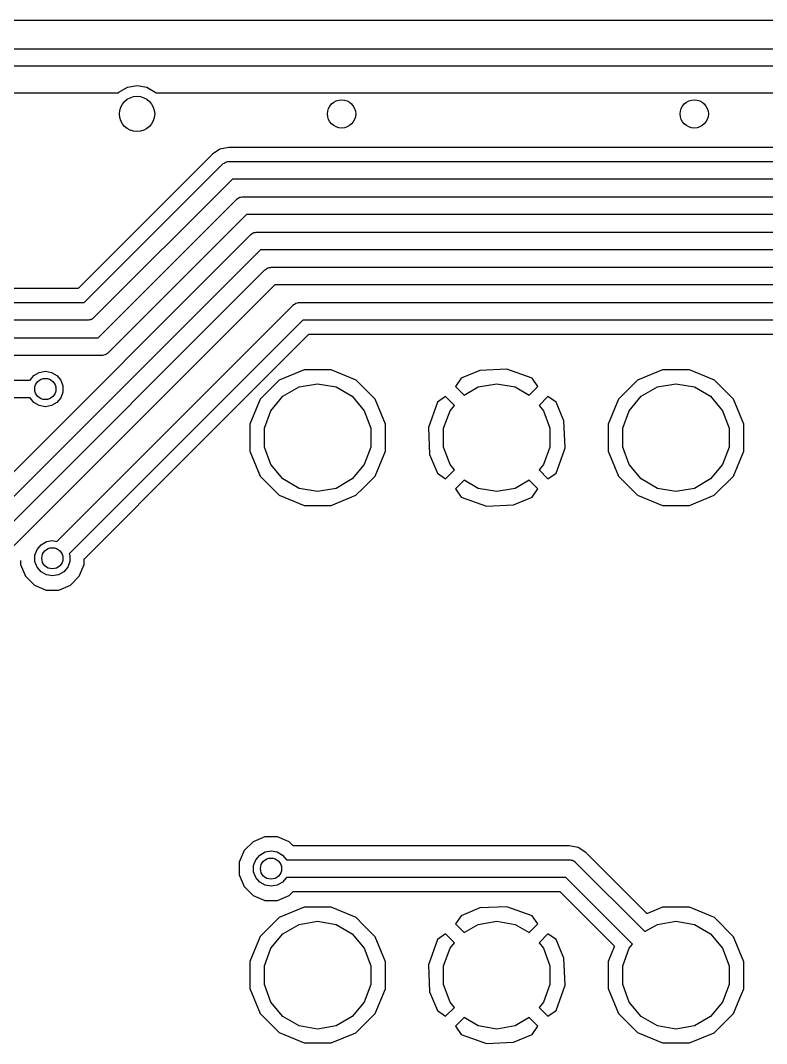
# Model space of a CAD drawing. Extents: x 0.3 to 75.7, y -92.7 to -2.
# Drawn here: x 38.05 to 48.62, y -72.48 to -57.98 of the extents above; entities that cross this region are included whole.
import ezdxf

# ---------------------------------------------------------------- set-up
doc = ezdxf.new("R2010")
doc.units = 0
doc.header["$MEASUREMENT"] = 0
doc.layers.add('BLACK', color=7, linetype='CONTINUOUS')

msp = doc.modelspace()

# ---------------------------------------------------------------- linework, layer by layer
at = {"layer": 'Black'}
for p, q in [((49.1005, -57.975), (36.8997, -57.975)), ((36.7175, -58.375), (47.7, -58.375)), ((47.7, -58.375), (49.2825, -58.375)), ((47.7, -58.625), (36.7175, -58.625)), ((49.2825, -58.625), (47.7, -58.625)), ((26.9645, -59), (39.4355, -59)), ((39.4355, -59), (39.4419, -58.9924)), ((39.4419, -58.9924), (39.5627, -58.9227)), ((39.5627, -58.9227), (39.7, -58.8985)), ((39.7, -58.8985), (39.8373, -58.9227)), ((39.8373, -58.9227), (39.9581, -58.9924)), ((39.9581, -58.9924), (39.9645, -59)), ((39.9645, -59), (42.5935, -59)), ((42.5935, -59), (42.6, -58.9989)), ((42.6, -58.9989), (42.6065, -59)), ((42.6065, -59), (47.5935, -59)), ((47.5935, -59), (47.6, -58.9989)), ((47.6, -58.9989), (47.6065, -59)), ((47.6065, -59), (49.5355, -59)), ((40.7693, -59.8711), (38.8692, -61.7712)), ((40.8757, -59.8), (40.7693, -59.8711)), ((41.0013, -59.775), (40.8757, -59.8)), ((68.76, -59.775), (41.0013, -59.775)), ((38.9482, -61.975), (40.9116, -60.0116)), ((40.9116, -60.0116), (40.9161, -60.0085)), ((40.9161, -60.0085), (40.9197, -60.0042)), ((40.9197, -60.0042), (40.9338, -59.9961)), ((40.9338, -59.9961), (40.9472, -59.9867)), ((40.9472, -59.9867), (40.9525, -59.9853)), ((40.9525, -59.9853), (40.9572, -59.9825)), ((40.9572, -59.9825), (40.9733, -59.9797)), ((40.9733, -59.9797), (40.9891, -59.9755)), ((40.9891, -59.9755), (40.9946, -59.976)), ((40.9946, -59.976), (41, -59.975)), ((41, -59.975), (68.4, -59.975)), ((41.0518, -60.225), (39.0884, -62.1884)), ((68.4, -60.225), (41.0518, -60.225)), ((41.1472, -60.4867), (41.1525, -60.4853)), ((41.1525, -60.4853), (41.1572, -60.4825)), ((41.1572, -60.4825), (41.1733, -60.4797)), ((41.1733, -60.4797), (41.1891, -60.4755)), ((41.1891, -60.4755), (41.1946, -60.476)), ((41.1946, -60.476), (41.2, -60.475)), ((41.2, -60.475), (68.9, -60.475)), ((39.1482, -62.475), (41.1116, -60.5116)), ((41.1116, -60.5116), (41.1161, -60.5085)), ((41.1161, -60.5085), (41.1197, -60.5042)), ((41.1197, -60.5042), (41.1338, -60.4961)), ((41.1338, -60.4961), (41.1472, -60.4867)), ((41.2518, -60.725), (39.2884, -62.6884)), ((68.9, -60.725), (41.2518, -60.725)), ((36.7116, -65.6116), (41.3116, -61.0116)), ((41.3116, -61.0116), (41.3161, -61.0085)), ((41.3161, -61.0085), (41.3197, -61.0042)), ((41.3197, -61.0042), (41.3338, -60.9961)), ((41.3338, -60.9961), (41.3472, -60.9867)), ((41.3472, -60.9867), (41.3525, -60.9853)), ((41.3525, -60.9853), (41.3572, -60.9825)), ((41.3572, -60.9825), (41.3733, -60.9797)), ((41.3733, -60.9797), (41.3891, -60.9755)), ((41.3891, -60.9755), (41.3946, -60.976)), ((41.3946, -60.976), (41.4, -60.975)), ((41.4, -60.975), (69.4, -60.975)), ((41.4518, -61.225), (36.925, -65.7518)), ((69.4, -61.225), (41.4518, -61.225)), ((41.5197, -61.5042), (41.5338, -61.4961)), ((41.5338, -61.4961), (41.5472, -61.4867)), ((41.5472, -61.4867), (41.5525, -61.4853)), ((41.5525, -61.4853), (41.5572, -61.4825)), ((41.5572, -61.4825), (41.5733, -61.4797)), ((41.5733, -61.4797), (41.5891, -61.4755)), ((41.5891, -61.4755), (41.5946, -61.476)), ((41.5946, -61.476), (41.6, -61.475)), ((41.6, -61.475), (69.9, -61.475)), ((37.2116, -65.8116), (41.5116, -61.5116)), ((41.5116, -61.5116), (41.5161, -61.5085)), ((41.5161, -61.5085), (41.5197, -61.5042)), ((38.86, -61.775), (31.1013, -61.775)), ((41.6518, -61.725), (37.425, -65.9518)), ((38.8606, -61.7749), (38.86, -61.775)), ((38.8611, -61.775), (38.8606, -61.7749)), ((38.8628, -61.7745), (38.8611, -61.775)), ((38.8644, -61.7742), (38.8628, -61.7745)), ((38.8649, -61.7739), (38.8644, -61.7742)), ((38.8655, -61.7738), (38.8649, -61.7739)), ((38.8669, -61.7728), (38.8655, -61.7738)), ((38.8684, -61.772), (38.8669, -61.7728)), ((38.8687, -61.7715), (38.8684, -61.772)), ((38.8692, -61.7712), (38.8687, -61.7715)), ((69.9, -61.725), (41.6518, -61.725)), ((31.1, -61.975), (38.9482, -61.975)), ((38.5631, -65.3602), (41.9116, -62.0116)), ((41.9116, -62.0116), (41.9161, -62.0085)), ((41.9161, -62.0085), (41.9197, -62.0042)), ((41.9197, -62.0042), (41.9338, -61.9961)), ((41.9338, -61.9961), (41.9472, -61.9867)), ((41.9472, -61.9867), (41.9525, -61.9853)), ((41.9525, -61.9853), (41.9572, -61.9825)), ((41.9572, -61.9825), (41.9733, -61.9797)), ((41.9733, -61.9797), (41.9891, -61.9755)), ((41.9891, -61.9755), (41.9946, -61.976)), ((41.9946, -61.976), (42, -61.975)), ((42, -61.975), (52.5, -61.975)), ((39, -62.225), (31.1518, -62.225)), ((42.0518, -62.225), (38.74, -65.5368)), ((39.0054, -62.224), (39, -62.225)), ((39.0109, -62.2245), (39.0054, -62.224)), ((39.0267, -62.2203), (39.0109, -62.2245)), ((39.0428, -62.2175), (39.0267, -62.2203)), ((39.0475, -62.2147), (39.0428, -62.2175)), ((39.0528, -62.2133), (39.0475, -62.2147)), ((39.0662, -62.2039), (39.0528, -62.2133)), ((39.0803, -62.1958), (39.0662, -62.2039)), ((39.0839, -62.1915), (39.0803, -62.1958)), ((39.0884, -62.1884), (39.0839, -62.1915)), ((52.4482, -62.225), (42.0518, -62.225)), ((31.4, -62.475), (39.1482, -62.475)), ((40.4857, -64.0739), (42.1308, -62.4288)), ((42.1308, -62.4288), (42.1313, -62.4285)), ((42.1313, -62.4285), (42.1316, -62.428)), ((42.1316, -62.428), (42.1331, -62.4272)), ((42.1331, -62.4272), (42.1345, -62.4262)), ((42.1345, -62.4262), (42.1351, -62.4261)), ((42.1351, -62.4261), (42.1356, -62.4258)), ((42.1356, -62.4258), (42.1372, -62.4255)), ((42.1372, -62.4255), (42.1389, -62.425)), ((42.1389, -62.425), (42.1394, -62.4251)), ((42.1394, -62.4251), (42.14, -62.425)), ((42.14, -62.425), (52.36, -62.425)), ((39.2, -62.725), (31.3518, -62.725)), ((39.2054, -62.724), (39.2, -62.725)), ((39.2109, -62.7245), (39.2054, -62.724)), ((39.2267, -62.7203), (39.2109, -62.7245)), ((39.2428, -62.7175), (39.2267, -62.7203)), ((39.2475, -62.7147), (39.2428, -62.7175)), ((39.2528, -62.7133), (39.2475, -62.7147)), ((39.2662, -62.7039), (39.2528, -62.7133)), ((39.2803, -62.6958), (39.2662, -62.7039)), ((39.2839, -62.6915), (39.2803, -62.6958)), ((39.2884, -62.6884), (39.2839, -62.6915)), ((38.3142, -62.9642), (38.4, -62.949)), ((38.4, -62.949), (38.4858, -62.9642)), ((42.0695, -62.9278), (41.7158, -63.074)), ((42.4522, -62.9282), (42.0695, -62.9278)), ((42.8056, -63.0749), (42.4522, -62.9282)), ((44.562, -62.9384), (44.2968, -63.0483)), ((44.9446, -62.9199), (44.562, -62.9384)), ((45.3034, -63.0485), (44.9446, -62.9199)), ((47.1495, -62.9278), (46.7958, -63.074)), ((47.5322, -62.9282), (47.1495, -62.9278)), ((47.8856, -63.0749), (47.5322, -62.9282)), ((34.0678, -63.075), (38.1825, -63.075)), ((38.1825, -63.075), (38.1827, -63.0745)), ((38.1827, -63.0745), (38.2387, -63.0078)), ((38.2387, -63.0078), (38.3142, -62.9642)), ((38.4858, -62.9642), (38.5613, -63.0078)), ((38.5613, -63.0078), (38.6173, -63.0745)), ((38.6173, -63.0745), (38.6471, -63.1564)), ((41.7158, -63.074), (41.4449, -63.3444)), ((42.9058, -63.1752), (42.8056, -63.0749)), ((44.2968, -63.0483), (44.216, -63.1645)), ((45.384, -63.1645), (45.3034, -63.0485)), ((46.7958, -63.074), (46.5249, -63.3444)), ((48.156, -63.3458), (47.8856, -63.0749)), ((38.6471, -63.1564), (38.6471, -63.2436)), ((41.7683, -63.304), (41.9984, -63.1712)), ((41.9984, -63.1712), (42.26, -63.1251)), ((42.26, -63.1251), (42.5216, -63.1712)), ((42.5216, -63.1712), (42.7517, -63.304)), ((43.076, -63.3458), (42.9058, -63.1752)), ((42.9058, -63.1752), (42.9058, -63.1752)), ((44.216, -63.1645), (44.3382, -63.2868)), ((44.3382, -63.2868), (44.5384, -63.1712)), ((44.5384, -63.1712), (44.8, -63.1251)), ((44.8, -63.1251), (45.0616, -63.1712)), ((45.0616, -63.1712), (45.2618, -63.2868)), ((45.2618, -63.2868), (45.384, -63.1645)), ((46.8483, -63.304), (47.0784, -63.1712)), ((47.0784, -63.1712), (47.34, -63.1251)), ((47.34, -63.1251), (47.6016, -63.1712)), ((47.6016, -63.1712), (47.8317, -63.304)), ((38.1825, -63.325), (34.0678, -63.325)), ((38.1827, -63.3255), (38.1825, -63.325)), ((38.2387, -63.3922), (38.1827, -63.3255)), ((38.6173, -63.3255), (38.5613, -63.3922)), ((38.6471, -63.2436), (38.6173, -63.3255)), ((41.4449, -63.3444), (41.2982, -63.6978)), ((41.5976, -63.5075), (41.7683, -63.304)), ((42.7517, -63.304), (42.9224, -63.5075)), ((43.2222, -63.6995), (43.076, -63.3458)), ((43.9585, -63.3866), (43.8299, -63.7454)), ((44.0745, -63.306), (43.9585, -63.3866)), ((44.2008, -63.4322), (44.0745, -63.306)), ((45.5255, -63.306), (45.3992, -63.4322)), ((45.6417, -63.3868), (45.5255, -63.306)), ((45.7516, -63.652), (45.6417, -63.3868)), ((46.5249, -63.3444), (46.3782, -63.6978)), ((46.6776, -63.5075), (46.8483, -63.304)), ((47.8317, -63.304), (48.0024, -63.5075)), ((48.3022, -63.6995), (48.156, -63.3458)), ((38.3142, -63.4358), (38.2387, -63.3922)), ((38.4, -63.451), (38.3142, -63.4358)), ((38.4858, -63.4358), (38.4, -63.451)), ((38.5613, -63.3922), (38.4858, -63.4358)), ((41.5067, -63.7572), (41.5976, -63.5075)), ((42.9224, -63.5075), (43.0133, -63.7572)), ((44.0467, -63.7572), (44.1376, -63.5075)), ((44.1376, -63.5075), (44.2008, -63.4322)), ((45.3992, -63.4322), (45.4624, -63.5075)), ((45.4624, -63.5075), (45.5533, -63.7572)), ((46.5867, -63.7572), (46.6776, -63.5075)), ((48.0024, -63.5075), (48.0933, -63.7572)), ((45.7701, -64.0346), (45.7516, -63.652)), ((41.2982, -63.6978), (41.2978, -64.0805)), ((41.5067, -64.0228), (41.5067, -63.7572)), ((43.0133, -63.7572), (43.0133, -64.0228)), ((43.2218, -64.0822), (43.2221, -63.7434)), ((43.2221, -63.7434), (43.2222, -63.6995)), ((43.8299, -63.7454), (43.8484, -64.128)), ((44.0467, -64.0228), (44.0467, -63.7572)), ((45.5533, -63.7572), (45.5533, -64.0228)), ((46.3782, -63.6978), (46.3778, -64.0805)), ((46.5867, -64.0228), (46.5867, -63.7572)), ((48.0933, -63.7572), (48.0933, -64.0228)), ((48.3018, -64.0822), (48.3022, -63.6995)), ((38.9538, -65.6058), (40.4857, -64.0739)), ((40.4857, -64.0739), (40.4857, -64.0739)), ((41.2978, -64.0805), (41.444, -64.4342)), ((41.5976, -64.2725), (41.5067, -64.0228)), ((43.0133, -64.0228), (42.9224, -64.2725)), ((43.0751, -64.4356), (43.2218, -64.0822)), ((44.1376, -64.2725), (44.0467, -64.0228)), ((45.5533, -64.0228), (45.4624, -64.2725)), ((45.6415, -64.3934), (45.7543, -64.0787)), ((45.7543, -64.0787), (45.7701, -64.0346)), ((46.3778, -64.0805), (46.524, -64.4342)), ((46.6776, -64.2725), (46.5867, -64.0228)), ((48.0933, -64.0228), (48.0024, -64.2725)), ((48.1551, -64.4356), (48.3018, -64.0822)), ((43.8484, -64.128), (43.9583, -64.3932)), ((41.7683, -64.476), (41.5976, -64.2725)), ((42.9224, -64.2725), (42.7517, -64.476)), ((43.9583, -64.3932), (44.0745, -64.474)), ((44.0745, -64.474), (44.2008, -64.3478)), ((44.2008, -64.3478), (44.1376, -64.2725)), ((45.4624, -64.2725), (45.3992, -64.3478)), ((45.3992, -64.3478), (45.5255, -64.474)), ((45.5255, -64.474), (45.6415, -64.3934)), ((46.8483, -64.476), (46.6776, -64.2725)), ((48.0024, -64.2725), (47.8317, -64.476)), ((41.444, -64.4342), (41.7144, -64.7051)), ((41.9984, -64.6088), (41.7683, -64.476)), ((42.7517, -64.476), (42.5216, -64.6088)), ((42.9057, -64.6047), (43.0751, -64.4356)), ((44.3382, -64.4932), (44.216, -64.6155)), ((44.5384, -64.6088), (44.3382, -64.4932)), ((45.2618, -64.4932), (45.0616, -64.6088)), ((45.384, -64.6155), (45.2618, -64.4932)), ((46.524, -64.4342), (46.7944, -64.7051)), ((47.0784, -64.6088), (46.8483, -64.476)), ((47.8317, -64.476), (47.6016, -64.6088)), ((47.8842, -64.706), (48.1551, -64.4356)), ((42.26, -64.6549), (41.9984, -64.6088)), ((42.5216, -64.6088), (42.26, -64.6549)), ((42.8042, -64.706), (42.9057, -64.6047)), ((44.216, -64.6155), (44.2966, -64.7315)), ((44.8, -64.6549), (44.5384, -64.6088)), ((45.0616, -64.6088), (44.8, -64.6549)), ((45.3032, -64.7317), (45.384, -64.6155)), ((47.34, -64.6549), (47.0784, -64.6088)), ((47.6016, -64.6088), (47.34, -64.6549)), ((41.7144, -64.7051), (42.0678, -64.8518)), ((42.4505, -64.8522), (42.8042, -64.706)), ((44.2966, -64.7315), (44.6554, -64.8601)), ((45.038, -64.8416), (45.3032, -64.7317)), ((46.7944, -64.7051), (47.1478, -64.8518)), ((47.5305, -64.8522), (47.8842, -64.706)), ((42.0678, -64.8518), (42.4505, -64.8522)), ((44.6554, -64.8601), (45.038, -64.8416)), ((47.1478, -64.8518), (47.5305, -64.8522)), ((38.2827, -65.4745), (38.3387, -65.4078)), ((38.3387, -65.4078), (38.4142, -65.3642)), ((38.4142, -65.3642), (38.5, -65.349)), ((38.5, -65.349), (38.5631, -65.3602)), ((38.2529, -65.5564), (38.2827, -65.4745)), ((38.2529, -65.6436), (38.2529, -65.5564)), ((38.74, -65.5368), (38.7471, -65.5564)), ((38.7471, -65.5564), (38.7471, -65.6436)), ((38.0469, -65.6327), (38.0472, -65.6332)), ((38.0472, -65.6332), (38.0476, -65.6336)), ((38.0476, -65.6336), (38.0483, -65.6351)), ((38.0483, -65.6351), (38.0492, -65.6366)), ((38.0492, -65.6366), (38.0493, -65.6372)), ((38.0493, -65.6372), (38.0495, -65.6377)), ((38.0495, -65.6377), (38.0497, -65.6394)), ((38.0497, -65.6394), (38.05, -65.6411)), ((38.05, -65.6411), (38.0499, -65.6891)), ((38.0499, -65.6891), (38.1183, -65.8546)), ((38.2827, -65.7255), (38.2529, -65.6436)), ((38.7471, -65.6436), (38.7173, -65.7255)), ((38.8813, -65.8552), (38.9499, -65.6899)), ((38.9499, -65.6899), (38.95, -65.615)), ((38.95, -65.6139), (38.9505, -65.6122)), ((38.9501, -65.6144), (38.95, -65.6139)), ((38.95, -65.615), (38.9501, -65.6144)), ((38.9505, -65.6122), (38.9508, -65.6106)), ((38.9508, -65.6106), (38.9511, -65.6101)), ((38.9511, -65.6101), (38.9512, -65.6095)), ((38.9512, -65.6095), (38.9522, -65.6081)), ((38.9522, -65.6081), (38.953, -65.6067)), ((38.953, -65.6067), (38.9535, -65.6063)), ((38.9535, -65.6063), (38.9538, -65.6058)), ((38.3387, -65.7922), (38.2827, -65.7255)), ((38.4142, -65.8358), (38.3387, -65.7922)), ((38.5, -65.851), (38.4142, -65.8358)), ((38.5858, -65.8358), (38.5, -65.851)), ((38.6613, -65.7922), (38.5858, -65.8358)), ((38.7173, -65.7255), (38.6613, -65.7922)), ((38.1183, -65.8546), (38.2448, -65.9813)), ((38.2448, -65.9813), (38.4101, -66.0499)), ((38.5891, -66.0501), (38.7546, -65.9817)), ((38.7546, -65.9817), (38.8813, -65.8552)), ((38.4101, -66.0499), (38.5891, -66.0501)), ((41.3454, -69.6183), (41.2187, -69.7448)), ((41.5109, -69.5499), (41.3454, -69.6183)), ((41.6899, -69.5501), (41.5109, -69.5499)), ((41.8552, -69.6187), (41.6899, -69.5501)), ((41.9076, -69.6712), (41.8552, -69.6187)), ((41.2187, -69.7448), (41.1501, -69.9101)), ((41.4387, -69.8078), (41.5142, -69.7642)), ((41.5142, -69.7642), (41.6, -69.749)), ((41.6, -69.749), (41.6858, -69.7642)), ((41.6858, -69.7642), (41.7613, -69.8078)), ((41.9081, -69.6715), (41.9076, -69.6712)), ((41.9084, -69.672), (41.9081, -69.6715)), ((41.9099, -69.6728), (41.9084, -69.672)), ((41.9113, -69.6738), (41.9099, -69.6728)), ((41.9119, -69.6739), (41.9113, -69.6738)), ((41.9124, -69.6742), (41.9119, -69.6739)), ((41.914, -69.6745), (41.9124, -69.6742)), ((41.9157, -69.6749), (41.914, -69.6745)), ((41.9162, -69.6749), (41.9157, -69.6749)), ((41.9168, -69.675), (41.9162, -69.6749)), ((45.8287, -69.675), (41.9168, -69.675)), ((45.9543, -69.7), (45.8287, -69.675)), ((46.0607, -69.7711), (45.9543, -69.7)), ((41.1501, -69.9101), (41.1499, -70.0891)), ((41.3529, -69.9564), (41.3827, -69.8745)), ((41.3827, -69.8745), (41.4387, -69.8078)), ((41.7613, -69.8078), (41.8173, -69.8745)), ((41.8173, -69.8745), (41.8175, -69.875)), ((41.8175, -69.875), (45.83, -69.875)), ((45.83, -69.875), (45.8354, -69.876)), ((45.8354, -69.876), (45.8409, -69.8755)), ((45.8409, -69.8755), (45.8567, -69.8797)), ((45.8567, -69.8797), (45.8728, -69.8825)), ((45.8728, -69.8825), (45.8775, -69.8853)), ((45.8775, -69.8853), (45.8828, -69.8867)), ((45.8828, -69.8867), (45.8962, -69.8961)), ((45.8962, -69.8961), (45.9103, -69.9042)), ((45.9103, -69.9042), (45.9139, -69.9085)), ((45.9139, -69.9085), (45.9184, -69.9116)), ((45.9184, -69.9116), (46.9006, -70.8938)), ((46.9226, -70.6329), (46.0607, -69.7711)), ((41.3529, -70.0436), (41.3529, -69.9564)), ((41.3827, -70.1255), (41.3529, -70.0436)), ((41.1499, -70.0891), (41.2183, -70.2546)), ((41.4387, -70.1922), (41.3827, -70.1255)), ((41.5142, -70.2358), (41.4387, -70.1922)), ((41.7613, -70.1922), (41.6858, -70.2358)), ((41.8173, -70.1255), (41.7613, -70.1922)), ((41.8175, -70.125), (41.8173, -70.1255)), ((45.7782, -70.125), (41.8175, -70.125)), ((46.7247, -71.0714), (45.7782, -70.125)), ((41.2183, -70.2546), (41.3448, -70.3813)), ((41.6, -70.251), (41.5142, -70.2358)), ((41.6858, -70.2358), (41.6, -70.251)), ((41.8546, -70.3817), (41.9076, -70.3288)), ((41.9076, -70.3288), (41.908, -70.3285)), ((41.908, -70.3285), (41.9084, -70.328)), ((41.9084, -70.328), (41.9099, -70.3272)), ((41.9099, -70.3272), (41.9113, -70.3262)), ((41.9113, -70.3262), (41.9118, -70.3261)), ((41.9118, -70.3261), (41.9123, -70.3258)), ((41.9123, -70.3258), (41.914, -70.3255)), ((41.914, -70.3255), (41.9156, -70.325)), ((41.9156, -70.325), (41.9162, -70.3251)), ((41.9162, -70.3251), (41.9168, -70.325)), ((41.9168, -70.325), (45.69, -70.325)), ((45.69, -70.325), (45.6906, -70.3251)), ((45.6906, -70.3251), (45.6911, -70.325)), ((45.6911, -70.325), (45.6928, -70.3255)), ((45.6928, -70.3255), (45.6944, -70.3258)), ((45.6944, -70.3258), (45.6949, -70.3261)), ((45.6949, -70.3261), (45.6955, -70.3262)), ((45.6955, -70.3262), (45.6969, -70.3272)), ((45.6969, -70.3272), (45.6984, -70.328)), ((45.6984, -70.328), (45.6987, -70.3285)), ((45.6987, -70.3285), (45.6992, -70.3288)), ((45.6992, -70.3288), (46.463, -71.0926)), ((41.3448, -70.3813), (41.5101, -70.4499)), ((41.5101, -70.4499), (41.6891, -70.4501)), ((41.6891, -70.4501), (41.8546, -70.3817)), ((42.0695, -70.5478), (41.7158, -70.694)), ((42.4522, -70.5482), (42.0695, -70.5478)), ((42.8056, -70.6949), (42.4522, -70.5482)), ((44.562, -70.5584), (44.2968, -70.6683)), ((44.9446, -70.5399), (44.562, -70.5584)), ((45.3034, -70.6685), (44.9446, -70.5399)), ((46.9232, -70.6334), (46.9226, -70.6329)), ((46.9238, -70.634), (46.9232, -70.6334)), ((46.9251, -70.6347), (46.9238, -70.634)), ((46.9262, -70.6355), (46.9251, -70.6347)), ((46.9271, -70.6357), (46.9262, -70.6355)), ((46.9278, -70.6361), (46.9271, -70.6357)), ((46.9292, -70.6363), (46.9278, -70.6361)), ((46.9306, -70.6367), (46.9292, -70.6363)), ((46.9315, -70.6366), (46.9306, -70.6367)), ((46.9323, -70.6367), (46.9315, -70.6366)), ((46.9337, -70.6364), (46.9323, -70.6367)), ((46.9351, -70.6363), (46.9337, -70.6364)), ((46.9359, -70.6359), (46.9351, -70.6363)), ((46.9367, -70.6358), (46.9359, -70.6359)), ((47.1495, -70.5478), (46.9367, -70.6358)), ((47.5322, -70.5482), (47.1495, -70.5478)), ((47.8856, -70.6949), (47.5322, -70.5482)), ((41.7158, -70.694), (41.4449, -70.9644)), ((41.9984, -70.7912), (42.26, -70.7451)), ((42.26, -70.7451), (42.5216, -70.7912)), ((42.9058, -70.7952), (42.8056, -70.6949)), ((44.2968, -70.6683), (44.216, -70.7845)), ((44.216, -70.7845), (44.3382, -70.9068)), ((44.5384, -70.7912), (44.8, -70.7451)), ((44.8, -70.7451), (45.0616, -70.7912)), ((45.2618, -70.9068), (45.384, -70.7845)), ((45.384, -70.7845), (45.3034, -70.6685)), ((47.0784, -70.7912), (47.34, -70.7451)), ((47.34, -70.7451), (47.6016, -70.7912)), ((48.156, -70.9658), (47.8856, -70.6949)), ((41.5976, -71.1275), (41.7683, -70.924)), ((41.7683, -70.924), (41.9984, -70.7912)), ((42.5216, -70.7912), (42.7517, -70.924)), ((42.7517, -70.924), (42.9224, -71.1275)), ((43.076, -70.9658), (42.9058, -70.7952)), ((42.9058, -70.7952), (42.9058, -70.7952)), ((44.0745, -70.926), (43.9585, -71.0066)), ((44.2008, -71.0522), (44.0745, -70.926)), ((44.3382, -70.9068), (44.5384, -70.7912)), ((45.0616, -70.7912), (45.2618, -70.9068)), ((45.5255, -70.926), (45.3992, -71.0522)), ((45.6417, -71.0068), (45.5255, -70.926)), ((46.9006, -70.8938), (47.0784, -70.7912)), ((47.6016, -70.7912), (47.8317, -70.924)), ((47.8317, -70.924), (48.0024, -71.1275)), ((41.4449, -70.9644), (41.2982, -71.3178)), ((43.2222, -71.3195), (43.076, -70.9658)), ((43.9585, -71.0066), (43.8299, -71.3654)), ((44.1376, -71.1275), (44.2008, -71.0522)), ((45.3992, -71.0522), (45.4624, -71.1275)), ((45.7516, -71.272), (45.6417, -71.0068)), ((46.6776, -71.1275), (46.7247, -71.0714)), ((48.3022, -71.3195), (48.156, -70.9658)), ((41.5067, -71.3772), (41.5976, -71.1275)), ((42.9224, -71.1275), (43.0133, -71.3772)), ((44.0467, -71.3772), (44.1376, -71.1275)), ((45.4624, -71.1275), (45.5533, -71.3772)), ((46.4658, -71.1068), (46.3782, -71.3178)), ((46.463, -71.0926), (46.4635, -71.0933)), ((46.4635, -71.0933), (46.4641, -71.0939)), ((46.4641, -71.0939), (46.4648, -71.0951)), ((46.4648, -71.0951), (46.4656, -71.0963)), ((46.4656, -71.0963), (46.4658, -71.0971)), ((46.4658, -71.0971), (46.4662, -71.0979)), ((46.466, -71.1059), (46.4658, -71.1068)), ((46.4663, -71.1052), (46.466, -71.1059)), ((46.4662, -71.0979), (46.4664, -71.0993)), ((46.4665, -71.1038), (46.4663, -71.1052)), ((46.4664, -71.0993), (46.4667, -71.1007)), ((46.4668, -71.1024), (46.4665, -71.1038)), ((46.4667, -71.1007), (46.4667, -71.1015)), ((46.4667, -71.1015), (46.4668, -71.1024)), ((46.5867, -71.3772), (46.6776, -71.1275)), ((48.0024, -71.1275), (48.0933, -71.3772)), ((41.2982, -71.3178), (41.2978, -71.7005)), ((43.2218, -71.7022), (43.2221, -71.3634)), ((43.2221, -71.3634), (43.2222, -71.3195)), ((45.7701, -71.6546), (45.7516, -71.272)), ((46.3782, -71.3178), (46.3778, -71.7005)), ((48.3018, -71.7022), (48.3022, -71.3195)), ((41.5067, -71.6428), (41.5067, -71.3772)), ((43.0133, -71.3772), (43.0133, -71.6428)), ((43.8299, -71.3654), (43.8484, -71.748)), ((44.0467, -71.6428), (44.0467, -71.3772)), ((45.5533, -71.3772), (45.5533, -71.6428)), ((46.5867, -71.6428), (46.5867, -71.3772)), ((48.0933, -71.3772), (48.0933, -71.6428)), ((41.5976, -71.8925), (41.5067, -71.6428)), ((43.0133, -71.6428), (42.9224, -71.8925)), ((44.1376, -71.8925), (44.0467, -71.6428)), ((45.5533, -71.6428), (45.4624, -71.8925)), ((45.6415, -72.0134), (45.7701, -71.6546)), ((46.6776, -71.8925), (46.5867, -71.6428)), ((48.0933, -71.6428), (48.0024, -71.8925)), ((41.2978, -71.7005), (41.444, -72.0542)), ((43.0751, -72.0556), (43.2218, -71.7022)), ((43.8484, -71.748), (43.9583, -72.0132)), ((46.3778, -71.7005), (46.524, -72.0542)), ((48.2467, -71.8351), (48.3018, -71.7022)), ((41.7683, -72.096), (41.5976, -71.8925)), ((42.9224, -71.8925), (42.7517, -72.096)), ((44.2008, -71.9678), (44.1376, -71.8925)), ((45.4624, -71.8925), (45.3992, -71.9678)), ((46.8483, -72.096), (46.6776, -71.8925)), ((48.0024, -71.8925), (47.8317, -72.096)), ((48.1551, -72.0556), (48.2467, -71.8351)), ((41.444, -72.0542), (41.7144, -72.3251)), ((42.9057, -72.2248), (43.0751, -72.0556)), ((43.9583, -72.0132), (44.0745, -72.094)), ((44.0745, -72.094), (44.2008, -71.9678)), ((45.3992, -71.9678), (45.5255, -72.094)), ((45.5255, -72.094), (45.6415, -72.0134)), ((46.524, -72.0542), (46.7944, -72.3251)), ((47.8842, -72.326), (48.1551, -72.0556)), ((41.9984, -72.2288), (41.7683, -72.096)), ((42.26, -72.2749), (41.9984, -72.2288)), ((42.5216, -72.2288), (42.26, -72.2749)), ((42.7517, -72.096), (42.5216, -72.2288)), ((42.8042, -72.326), (42.9057, -72.2248)), ((44.3382, -72.1132), (44.216, -72.2355)), ((44.5384, -72.2288), (44.3382, -72.1132)), ((44.8, -72.2749), (44.5384, -72.2288)), ((45.0616, -72.2288), (44.8, -72.2749)), ((45.2618, -72.1132), (45.0616, -72.2288)), ((45.384, -72.2355), (45.2618, -72.1132)), ((47.0784, -72.2288), (46.8483, -72.096)), ((47.34, -72.2749), (47.0784, -72.2288)), ((47.6016, -72.2288), (47.34, -72.2749)), ((47.8317, -72.096), (47.6016, -72.2288)), ((41.7144, -72.3251), (42.0678, -72.4718)), ((42.4505, -72.4722), (42.8042, -72.326)), ((44.216, -72.2355), (44.2966, -72.3515)), ((44.2966, -72.3515), (44.6554, -72.4801)), ((45.038, -72.4616), (45.3032, -72.3517)), ((45.3032, -72.3517), (45.384, -72.2355)), ((46.7944, -72.3251), (47.1478, -72.4718)), ((47.5305, -72.4722), (47.8842, -72.326)), ((42.0678, -72.4718), (42.4505, -72.4722)), ((44.6554, -72.4801), (45.038, -72.4616)), ((47.1478, -72.4718), (47.5305, -72.4722))]:
    msp.add_line(p, q, dxfattribs=at)
for centre, radius in [((39.7, -59.3), 0.25), ((42.6, -59.3), 0.2), ((47.6, -59.3), 0.2), ((38.4, -63.2), 0.15), ((38.5, -65.6), 0.15), ((41.6, -70), 0.15)]:
    msp.add_circle(centre, radius, dxfattribs=at)

doc.saveas('drawing.dxf')
